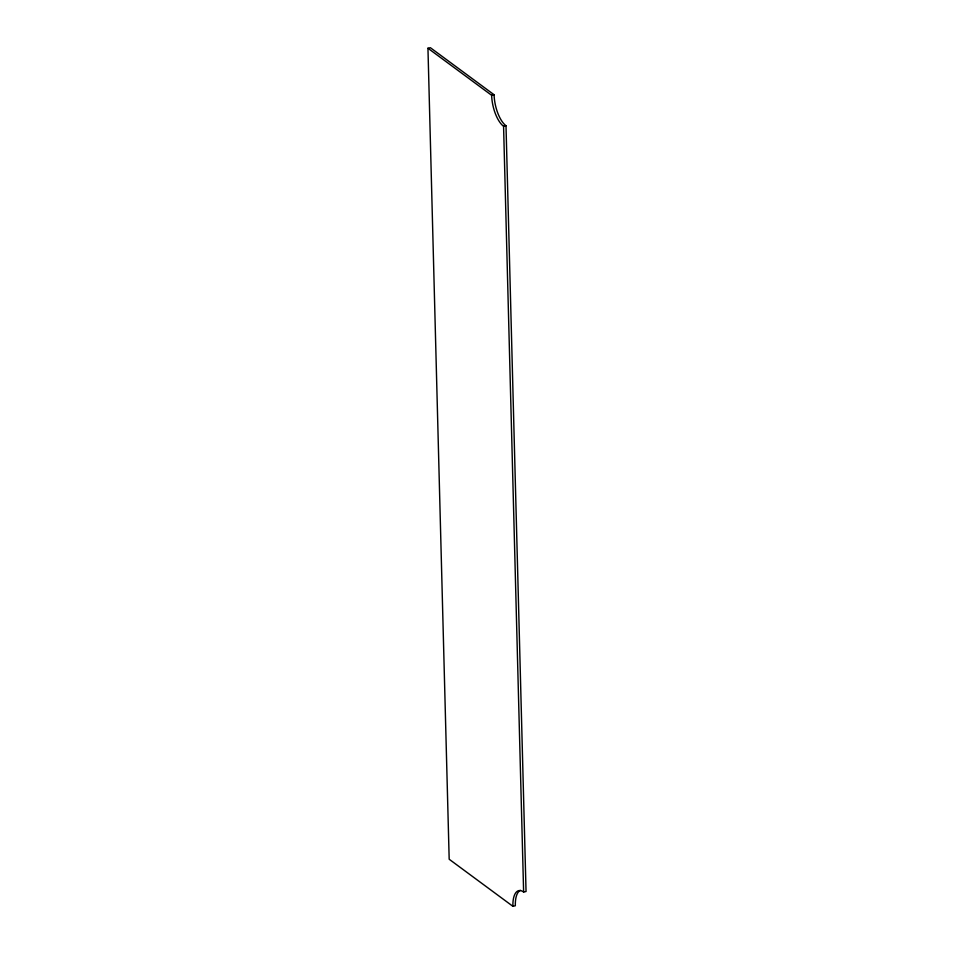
<?xml version="1.0" encoding="UTF-8"?>
<svg xmlns="http://www.w3.org/2000/svg" width="954" height="954" viewBox="0 0 954 954"><rect width="100%" height="100%" fill="white"/><g stroke="black" fill="none" stroke-linecap="round" stroke-linejoin="round"><path stroke-width="1.43" d="M427.952 48.249L430.373 47.7L494.089 94.756A24.613 10.196 77.2 0 0 506.002 125.737L526.048 891.501L523.627 892.05A24.613 10.196 77.2 0 0 512.894 906.3L449.179 859.244L427.952 48.249L491.656 95.305A24.613 10.196 77.2 0 0 503.569 126.286L523.627 892.05M491.656 95.305L494.089 94.756M503.569 126.286L506.002 125.737M512.894 906.3L515.327 905.751A24.613 10.196 77.2 0 1 520.467 890.344"/></g></svg>
